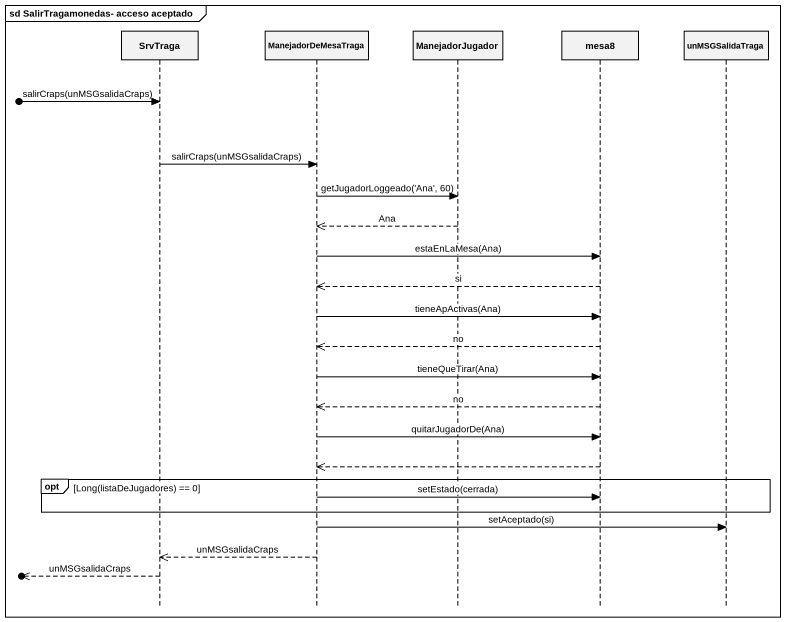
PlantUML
@startuml
mainframe sd SalirTragamonedas- acceso aceptado
hide footbox
participant SrvTraga
participant ManejadorDeMesaTraga
participant ManejadorJugador
participant mesa8
participant unMSGSalidaTraga

[o-> SrvTraga : salirCraps(unMSGsalidaCraps)
SrvTraga -> ManejadorDeMesaTraga : salirCraps(unMSGsalidaCraps)
ManejadorDeMesaTraga -> ManejadorJugador : getJugadorLoggeado('Ana', 60)
ManejadorJugador -->> ManejadorDeMesaTraga : Ana
ManejadorDeMesaTraga -> mesa8 : estaEnLaMesa(Ana)
mesa8 -->> ManejadorDeMesaTraga : si
ManejadorDeMesaTraga -> mesa8 : tieneApActivas(Ana)
mesa8 -->> ManejadorDeMesaTraga : no
ManejadorDeMesaTraga -> mesa8 : tieneQueTirar(Ana)
mesa8 -->> ManejadorDeMesaTraga : no
ManejadorDeMesaTraga -> mesa8 : quitarJugadorDe(Ana)
mesa8 -->> ManejadorDeMesaTraga
opt Long(listaDeJugadores) == 0
  ManejadorDeMesaTraga -> mesa8 : setEstado(cerrada)
end
ManejadorDeMesaTraga -> unMSGSalidaTraga : setAceptado(si)
ManejadorDeMesaTraga -->> SrvTraga : unMSGsalidaCraps
[o<<-- SrvTraga : unMSGsalidaCraps
@enduml
